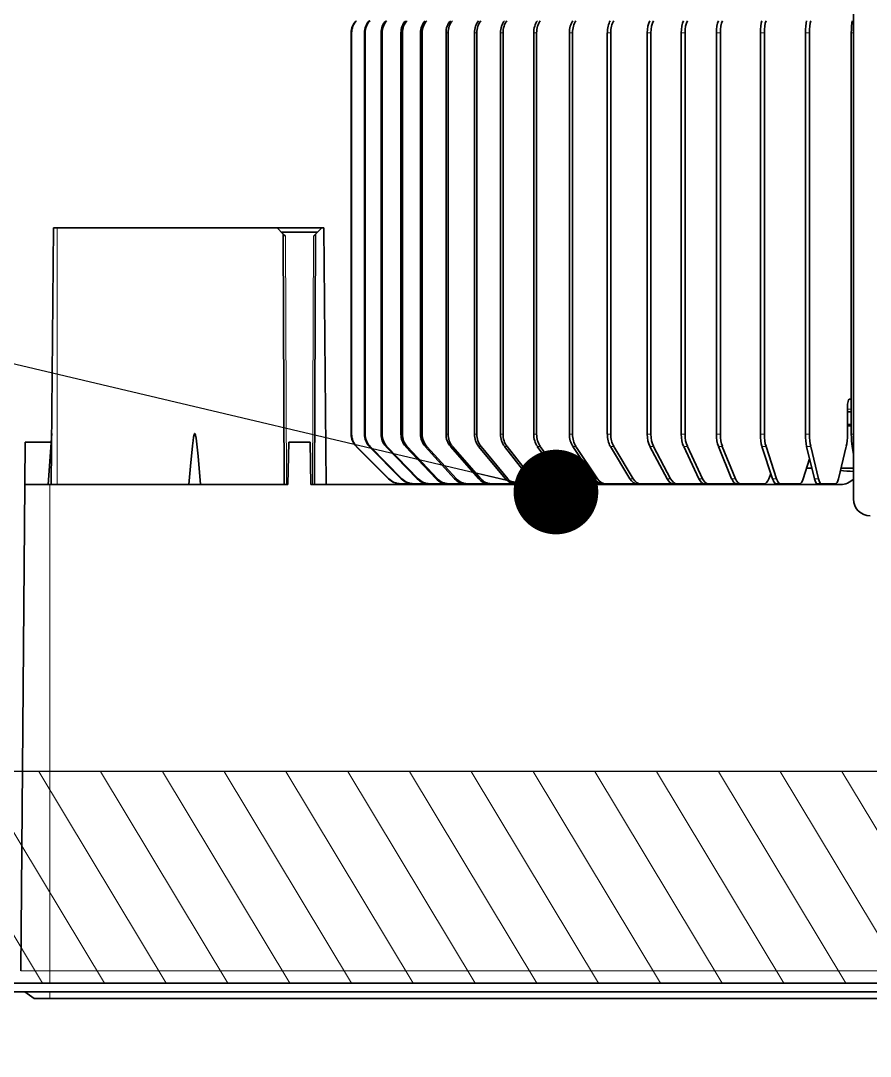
# Model space of a CAD drawing. Header units: inches. Extents: x 258415 to 640093, y 441672 to 945769.
# Drawn here: x 329174.9 to 329275.2, y 462715.2 to 462837.5 of the extents above; entities that cross this region are included whole.
import ezdxf

# ---------------------------------------------------------------- set-up
doc = ezdxf.new("R2010")
doc.units = ezdxf.units.IN
doc.header["$MEASUREMENT"] = 0
for name, color, linetype in [('CQ Grg Gypsum', 41, 'Continuous'), ('CQ Light Elevation', 4, 'Continuous'), ('CQ section wall', 3, 'Continuous'), ('CQ Wall hatch_CHB', 8, 'Continuous'), ('CQ_callout', 34, 'Continuous')]:
    doc.layers.add(name, color=color, linetype=linetype)
doc.layers.add('CQ Gypsum Hatch', color=8, linetype='Continuous', lineweight=20)
doc.layers.add('CQ Lighting', color=5, linetype='Continuous', lineweight=0)
doc.styles.get("Standard").update_dxf_attribs({"font": 'arial.ttf'})
doc.dimstyles.get("Standard").update_dxf_attribs({"dimtxt": 0.18, "dimasz": 0.18, "dimexe": 0.18, "dimexo": 0.0625, "dimgap": 0.09, "dimtad": 0, "dimtih": 1, "dimtoh": 1, "dimdec": 4, "dimzin": 0, "dimdsep": 46, "dimtxsty": 'Standard', "dimcen": 0.09, "dimadec": 0, "dimazin": 0, "dimtfac": 1, "dimtdec": 4, "dimtofl": 0, "dimtmove": 0, "dimatfit": 3, "dimfxl": 1, "dimtolj": 1, "dimtzin": 0, "dimarcsym": 0})

# ---------------------------------------------------------------- blocks, each defined once
blk = doc.blocks.new('section c and d ff12')
at = {"layer": 'CQ Wall hatch_CHB', "ltscale": 300, "extrusion": (1.65644e-08, -2.02966e-09, 1)}
h = blk.add_hatch(dxfattribs=at)
h.set_pattern_fill('AR-CONC', color=256, scale=10, angle=-13.9714, style=0)
h.set_pattern_definition([(36.028577, (7745.6, -14615.695), (68.0890203, -23.40695), [7.5, -82.5]), (341.028577, (7745.6, -14615.695), (4.696116, 76.343932), [6, -66]), (86.480021, (7751.27, -14617.646), (72.7851354, 52.936981), [6.374019, -70.114211]), (32.212777, (7750.43, -14596.29), (99.570572, -41.829513), [11.25, -123.75]), (82.664212, (7758.72, -14599.77), (114.220033, 71.96377), [9.561034, -105.171376]), (337.21274, (7750.43, -14596.29), (114.220033, 71.96377), [9, -99]), (7.028577, (7758.923, -14603.554), (48.2040844, -53.482392), [7.5, -82.5]), (312.028577, (7758.92, -14603.55), (41.119588, 64.495185), [6, -66]), (57.480021, (7762.94, -14608.01), (89.323671, 11.012793), [6.374019, -70.114211]), (23.5285767, (7745.598, -14615.695), (9.2173322, 32.010976), [0, -65.2, 0, -67, 0, -66.25]), (353.528577, (7745.598, -14615.695), (35.0512903, 31.9228578), [0, -38.2, 0, -63.7, 0, -25.25]), (313.5285767, (7723.957, -14610.311), (51.2584374, -15.0772595), [0, -25, 0, -78, 0, -103.5]), (303.528577, (7714.253, -14607.897), (59.0102484, -4.3659754), [0, -32.5, 0, -51.8, 0, -73.5])])
h.paths.add_polyline_path([(327558.05, 463573.85), (327558.05, 463323.85), (332240.08, 463323.85), (332240.08, 463573.85)])
h.paths.add_polyline_path([(327558.05, 459623.85), (327558.05, 459373.85), (332240.08, 459373.85), (332240.08, 459623.85)])
blk = doc.blocks.new('T.HC0E0.HQ12 side 1')
at = {"layer": 'CQ Lighting', "color": 1, "lineweight": 35}
for p, q in [((441480.04, 518956.3), (441480.04, 518875.92)), ((441420.76, 518883.55), (441420.76, 518930.99)), ((441420.8, 518930.99), (441420.8, 518883.55)), ((441422.32, 518883.55), (441422.32, 518930.99)), ((441422.4, 518930.99), (441422.4, 518883.55)), ((441424.28, 518883.55), (441424.28, 518930.99)), ((441424.4, 518930.99), (441424.4, 518883.55)), ((441426.63, 518883.55), (441426.63, 518930.99)), ((441426.8, 518930.99), (441426.8, 518883.55)), ((441428.94, 518883.55), (441428.94, 518930.99)), ((441429.14, 518930.99), (441429.14, 518883.55)), ((441431.95, 518883.55), (441431.95, 518930.99)), ((441432.2, 518930.99), (441432.2, 518883.55)), ((441435.31, 518883.55), (441435.31, 518930.99)), ((441435.59, 518930.99), (441435.59, 518883.55)), ((441438.38, 518883.55), (441438.38, 518930.99)), ((441438.68, 518930.99), (441438.68, 518883.55)), ((441442.31, 518883.55), (441442.31, 518930.99)), ((441442.65, 518930.99), (441442.65, 518883.55)), ((441446.52, 518883.55), (441446.52, 518930.99)), ((441446.89, 518930.99), (441446.89, 518883.55)), ((441450.99, 518883.55), (441450.99, 518930.99)), ((441451.39, 518930.99), (441451.39, 518883.55)), ((441455.7, 518883.55), (441455.7, 518930.99)), ((441456.13, 518930.99), (441456.13, 518883.55)), ((441459.73, 518883.55), (441459.73, 518930.99)), ((441460.18, 518930.99), (441460.18, 518883.55)), ((441463.88, 518883.55), (441463.88, 518930.99)), ((441464.34, 518930.99), (441464.34, 518883.55)), ((441469.06, 518883.55), (441469.06, 518930.99)), ((441469.54, 518930.99), (441469.54, 518883.55)), ((441474.38, 518883.55), (441474.38, 518930.99)), ((441474.86, 518930.99), (441474.86, 518883.55)), ((441479.79, 518883.55), (441479.79, 518930.99)), ((441385.62, 518907.92), (441385.35, 518877.62)), ((441386.04, 518907.92), (441412, 518907.92)), ((441412.86, 518877.62), (441412.73, 518907.19)), ((441416.42, 518877.62), (441416.55, 518907.19)), ((441417.53, 518907.92), (441417.79, 518877.62)), ((441382.24, 518877.62), (441381.74, 518820.2)), ((441413.29, 518877.62), (441385.19, 518877.62)), ((441478.55, 518877.62), (441415.99, 518877.62)), ((441660.24, 518817.72), (441328.06, 518817.72)), ((441352.04, 518818.72), (441486.63, 518818.72)), ((441352.04, 518817.72), (441486.63, 518817.72)), ((441594.89, 518816.92), (441385.19, 518816.92))]:
    blk.add_line(p, q, dxfattribs=at)
at = {"layer": 'CQ Lighting', "color": 1, "lineweight": 13, "ltscale": 0.001089}
for p, q in [((441420.8, 518930.99), (441420.76, 518930.99)), ((441420.76, 518883.55), (441420.8, 518883.55)), ((441421.34, 518882.13), (441421.39, 518882.13)), ((441425.16, 518878.3), (441425.2, 518878.3))]:
    blk.add_line(p, q, dxfattribs=at)
at = {"layer": 'CQ Lighting', "color": 1, "lineweight": 13, "ltscale": 0.002171}
for p, q in [((441422.4, 518930.99), (441422.32, 518930.99)), ((441422.32, 518883.55), (441422.4, 518883.55)), ((441422.89, 518882.13), (441422.98, 518882.13)), ((441426.66, 518878.3), (441426.75, 518878.3))]:
    blk.add_line(p, q, dxfattribs=at)
at = {"layer": 'CQ Lighting', "color": 1, "lineweight": 13, "ltscale": 0.003235}
for p, q in [((441424.4, 518930.99), (441424.28, 518930.99)), ((441424.28, 518883.55), (441424.4, 518883.55)), ((441424.84, 518882.13), (441424.97, 518882.13)), ((441428.54, 518878.3), (441428.67, 518878.3))]:
    blk.add_line(p, q, dxfattribs=at)
at = {"layer": 'CQ Lighting', "color": 1, "lineweight": 13, "ltscale": 0.004275}
for p, q in [((441426.8, 518930.99), (441426.63, 518930.99)), ((441426.63, 518883.55), (441426.8, 518883.55)), ((441427.18, 518882.13), (441427.35, 518882.13)), ((441430.77, 518878.3), (441430.94, 518878.3))]:
    blk.add_line(p, q, dxfattribs=at)
at = {"layer": 'CQ Lighting', "color": 1, "lineweight": 13, "ltscale": 0.005084}
for p, q in [((441429.14, 518930.99), (441428.94, 518930.99)), ((441428.94, 518883.55), (441429.14, 518883.55)), ((441429.47, 518882.13), (441429.68, 518882.13)), ((441432.97, 518878.3), (441433.18, 518878.3))]:
    blk.add_line(p, q, dxfattribs=at)
at = {"layer": 'CQ Lighting', "color": 1, "lineweight": 13, "ltscale": 0.00606}
for p, q in [((441432.2, 518930.99), (441431.95, 518930.99)), ((441431.95, 518883.55), (441432.2, 518883.55)), ((441432.47, 518882.13), (441432.71, 518882.13)), ((441435.81, 518878.3), (441436.06, 518878.3))]:
    blk.add_line(p, q, dxfattribs=at)
at = {"layer": 'CQ Lighting', "color": 1, "lineweight": 13, "ltscale": 0.00699}
for p, q in [((441435.59, 518930.99), (441435.31, 518930.99)), ((441435.31, 518883.55), (441435.59, 518883.55)), ((441435.8, 518882.13), (441436.08, 518882.13)), ((441438.97, 518878.3), (441439.25, 518878.3))]:
    blk.add_line(p, q, dxfattribs=at)
at = {"layer": 'CQ Lighting', "color": 1, "lineweight": 13, "ltscale": 0.007696}
for p, q in [((441438.68, 518930.99), (441438.38, 518930.99)), ((441438.38, 518883.55), (441438.68, 518883.55)), ((441438.84, 518882.13), (441439.15, 518882.13)), ((441441.86, 518878.3), (441442.16, 518878.3))]:
    blk.add_line(p, q, dxfattribs=at)
at = {"layer": 'CQ Lighting', "color": 1, "lineweight": 13, "ltscale": 0.008525}
for p, q in [((441442.65, 518930.99), (441442.31, 518930.99)), ((441442.31, 518883.55), (441442.65, 518883.55)), ((441442.73, 518882.13), (441443.07, 518882.13)), ((441445.53, 518878.3), (441445.87, 518878.3))]:
    blk.add_line(p, q, dxfattribs=at)
at = {"layer": 'CQ Lighting', "color": 1, "lineweight": 13, "ltscale": 0.009289}
for p, q in [((441446.89, 518930.99), (441446.52, 518930.99)), ((441446.52, 518883.55), (441446.89, 518883.55)), ((441446.91, 518882.13), (441447.28, 518882.13)), ((441449.47, 518878.3), (441449.84, 518878.3))]:
    blk.add_line(p, q, dxfattribs=at)
at = {"layer": 'CQ Lighting', "color": 1, "lineweight": 13, "ltscale": 0.009983}
for p, q in [((441451.39, 518930.99), (441450.99, 518930.99)), ((441450.99, 518883.55), (441451.39, 518883.55)), ((441451.35, 518882.13), (441451.75, 518882.13)), ((441453.65, 518878.3), (441454.05, 518878.3))]:
    blk.add_line(p, q, dxfattribs=at)
at = {"layer": 'CQ Lighting', "color": 1, "lineweight": 13, "ltscale": 0.010601}
for p, q in [((441456.13, 518930.99), (441455.7, 518930.99)), ((441455.7, 518883.55), (441456.13, 518883.55)), ((441456.01, 518882.13), (441456.44, 518882.13)), ((441458.04, 518878.3), (441458.47, 518878.3))]:
    blk.add_line(p, q, dxfattribs=at)
at = {"layer": 'CQ Lighting', "color": 1, "lineweight": 13, "ltscale": 0.011037}
for p, q in [((441460.18, 518930.99), (441459.73, 518930.99)), ((441459.73, 518883.55), (441460.18, 518883.55)), ((441460.01, 518882.13), (441460.45, 518882.13)), ((441461.81, 518878.3), (441462.25, 518878.3))]:
    blk.add_line(p, q, dxfattribs=at)
at = {"layer": 'CQ Lighting', "color": 1, "lineweight": 13, "ltscale": 0.011419}
for p, q in [((441464.34, 518930.99), (441463.88, 518930.99)), ((441463.88, 518883.55), (441464.34, 518883.55)), ((441464.12, 518882.13), (441464.57, 518882.13)), ((441465.67, 518878.3), (441466.13, 518878.3))]:
    blk.add_line(p, q, dxfattribs=at)
at = {"layer": 'CQ Lighting', "color": 1, "lineweight": 13, "ltscale": 0.011819}
for p, q in [((441469.54, 518930.99), (441469.06, 518930.99)), ((441469.06, 518883.55), (441469.54, 518883.55)), ((441469.25, 518882.13), (441469.73, 518882.13)), ((441470.5, 518878.3), (441470.97, 518878.3))]:
    blk.add_line(p, q, dxfattribs=at)
at = {"layer": 'CQ Lighting', "color": 1, "lineweight": 13, "ltscale": 0.012129}
for p, q in [((441474.86, 518930.99), (441474.38, 518930.99)), ((441474.38, 518883.55), (441474.86, 518883.55)), ((441474.52, 518882.13), (441475.01, 518882.13)), ((441475.45, 518878.3), (441475.93, 518878.3))]:
    blk.add_line(p, q, dxfattribs=at)
at = {"layer": 'CQ Lighting', "color": 1, "lineweight": 13, "ltscale": 0.006136}
for p, q in [((441480.04, 518930.99), (441479.79, 518930.99)), ((441479.79, 518883.55), (441480.04, 518883.55))]:
    blk.add_line(p, q, dxfattribs=at)
at = {"layer": 'CQ Lighting', "color": 1, "lineweight": 35, "ltscale": 0.010601}
for p, q in [((441386.04, 518907.92), (441385.62, 518907.92)), ((441458.79, 518877.72), (441459.22, 518877.72))]:
    blk.add_line(p, q, dxfattribs=at)
at = {"layer": 'CQ Lighting', "color": 1, "lineweight": 13}
for p, q in [((441386.04, 518907.92), (441386.04, 518877.62)), ((441413.11, 518877.62), (441412.98, 518906.94)), ((441416.17, 518877.62), (441416.3, 518906.94)), ((441385.19, 518877.62), (441385.19, 518820.2)), ((441385.19, 518820.2), (441594.89, 518820.2))]:
    blk.add_line(p, q, dxfattribs=at)
at = {"layer": 'CQ Lighting', "color": 1, "lineweight": 35, "ltscale": 0.025749}
for p, q in [((441412, 518907.92), (441412.73, 518907.19)), ((441417.28, 518907.92), (441416.55, 518907.19))]:
    blk.add_line(p, q, dxfattribs=at)
at = {"layer": 'CQ Lighting', "color": 1, "lineweight": 35, "ltscale": 0.13185}
blk.add_line((441417.28, 518907.92), (441412, 518907.92), dxfattribs=at)
at = {"layer": 'CQ Lighting', "color": 1, "lineweight": 35, "ltscale": 0.106851}
blk.add_line((441416.78, 518907.42), (441412.5, 518907.42), dxfattribs=at)
at = {"layer": 'CQ Lighting', "color": 1, "lineweight": 35, "ltscale": 0.008877}
for p, q in [((441412.73, 518907.19), (441412.98, 518906.94)), ((441416.55, 518907.19), (441416.3, 518906.94))]:
    blk.add_line(p, q, dxfattribs=at)
at = {"layer": 'CQ Lighting', "color": 1, "lineweight": 35, "ltscale": 0.006255}
blk.add_line((441417.28, 518907.92), (441417.53, 518907.92), dxfattribs=at)
at = {"layer": 'CQ Lighting', "color": 1, "lineweight": 35, "ltscale": 0.00531}
blk.add_line((441479.58, 518887.72), (441479.79, 518887.72), dxfattribs=at)
at = {"layer": 'CQ Lighting', "color": 1, "lineweight": 35, "ltscale": 0.079289}
blk.add_line((441479.34, 518883.55), (441479.34, 518886.72), dxfattribs=at)
at = {"layer": 'CQ Lighting', "color": 1, "lineweight": 13, "ltscale": 0.011359}
blk.add_line((441479.34, 518886.52), (441479.79, 518886.52), dxfattribs=at)
at = {"layer": 'CQ Lighting', "color": 1, "lineweight": 35, "ltscale": 0.011359}
for p, q in [((441479.34, 518886.22), (441479.79, 518886.22)), ((441479.34, 518884.72), (441479.79, 518884.72)), ((441479.34, 518884.72), (441479.79, 518884.72)), ((441479.79, 518884.55), (441479.34, 518884.55))]:
    blk.add_line(p, q, dxfattribs=at)
at = {"layer": 'CQ Lighting', "color": 1, "lineweight": 35, "ltscale": 0.125005}
blk.add_line((441382.24, 518877.62), (441382.28, 518882.62), dxfattribs=at)
at = {"layer": 'CQ Lighting', "color": 1, "lineweight": 35, "ltscale": 0.076233}
blk.add_line((441385.33, 518882.62), (441382.28, 518882.62), dxfattribs=at)
at = {"layer": 'CQ Lighting', "color": 1, "lineweight": 35, "ltscale": 0.150785}
blk.add_line((441385.4, 518883.63), (441384.98, 518877.62), dxfattribs=at)
at = {"layer": 'CQ Lighting', "color": 1, "lineweight": 35, "ltscale": 0.125019}
for p, q in [((441413.29, 518877.62), (441413.38, 518882.62)), ((441415.99, 518877.62), (441415.9, 518882.62))]:
    blk.add_line(p, q, dxfattribs=at)
at = {"layer": 'CQ Lighting', "color": 1, "lineweight": 35, "ltscale": 0.063136}
blk.add_line((441415.9, 518882.62), (441413.38, 518882.62), dxfattribs=at)
at = {"layer": 'CQ Lighting', "color": 1, "lineweight": 35, "ltscale": 0.135098}
for p, q in [((441425.16, 518878.3), (441421.34, 518882.13)), ((441425.2, 518878.3), (441421.39, 518882.13))]:
    blk.add_line(p, q, dxfattribs=at)
at = {"layer": 'CQ Lighting', "color": 1, "lineweight": 35, "ltscale": 0.134331}
for p, q in [((441426.66, 518878.3), (441422.89, 518882.13)), ((441426.75, 518878.3), (441422.98, 518882.13))]:
    blk.add_line(p, q, dxfattribs=at)
at = {"layer": 'CQ Lighting', "color": 1, "lineweight": 35, "ltscale": 0.133069}
for p, q in [((441428.54, 518878.3), (441424.84, 518882.13)), ((441428.67, 518878.3), (441424.97, 518882.13))]:
    blk.add_line(p, q, dxfattribs=at)
at = {"layer": 'CQ Lighting', "color": 1, "lineweight": 35, "ltscale": 0.131337}
for p, q in [((441430.77, 518878.3), (441427.18, 518882.13)), ((441430.94, 518878.3), (441427.35, 518882.13))]:
    blk.add_line(p, q, dxfattribs=at)
at = {"layer": 'CQ Lighting', "color": 1, "lineweight": 35, "ltscale": 0.129636}
for p, q in [((441432.97, 518878.3), (441429.47, 518882.13)), ((441433.18, 518878.3), (441429.68, 518882.13))]:
    blk.add_line(p, q, dxfattribs=at)
at = {"layer": 'CQ Lighting', "color": 1, "lineweight": 35, "ltscale": 0.127153}
for p, q in [((441435.81, 518878.3), (441432.47, 518882.13)), ((441436.06, 518878.3), (441432.71, 518882.13))]:
    blk.add_line(p, q, dxfattribs=at)
at = {"layer": 'CQ Lighting', "color": 1, "lineweight": 35, "ltscale": 0.124325}
blk.add_line((441438.97, 518878.3), (441435.8, 518882.13), dxfattribs=at)
at = {"layer": 'CQ Lighting', "color": 1, "lineweight": 35, "ltscale": 0.124324}
blk.add_line((441439.25, 518878.3), (441436.08, 518882.13), dxfattribs=at)
at = {"layer": 'CQ Lighting', "color": 1, "lineweight": 35, "ltscale": 0.121856}
for p, q in [((441441.86, 518878.3), (441438.84, 518882.13)), ((441442.16, 518878.3), (441439.15, 518882.13))]:
    blk.add_line(p, q, dxfattribs=at)
at = {"layer": 'CQ Lighting', "color": 1, "lineweight": 35, "ltscale": 0.118576}
for p, q in [((441445.53, 518878.3), (441442.73, 518882.13)), ((441445.87, 518878.3), (441443.07, 518882.13))]:
    blk.add_line(p, q, dxfattribs=at)
at = {"layer": 'CQ Lighting', "color": 1, "lineweight": 35, "ltscale": 0.115161}
for p, q in [((441449.47, 518878.3), (441446.91, 518882.13)), ((441449.84, 518878.3), (441447.28, 518882.13))]:
    blk.add_line(p, q, dxfattribs=at)
at = {"layer": 'CQ Lighting', "color": 1, "lineweight": 35, "ltscale": 0.111706}
for p, q in [((441453.65, 518878.3), (441451.35, 518882.13)), ((441454.05, 518878.3), (441451.75, 518882.13))]:
    blk.add_line(p, q, dxfattribs=at)
at = {"layer": 'CQ Lighting', "color": 1, "lineweight": 35, "ltscale": 0.108318}
for p, q in [((441458.04, 518878.3), (441456.01, 518882.13)), ((441458.47, 518878.3), (441456.44, 518882.13))]:
    blk.add_line(p, q, dxfattribs=at)
at = {"layer": 'CQ Lighting', "color": 1, "lineweight": 35, "ltscale": 0.105733}
for p, q in [((441461.81, 518878.3), (441460.01, 518882.13)), ((441462.25, 518878.3), (441460.45, 518882.13))]:
    blk.add_line(p, q, dxfattribs=at)
at = {"layer": 'CQ Lighting', "color": 1, "lineweight": 35, "ltscale": 0.103325}
for p, q in [((441465.67, 518878.3), (441464.12, 518882.13)), ((441466.13, 518878.3), (441464.57, 518882.13))]:
    blk.add_line(p, q, dxfattribs=at)
at = {"layer": 'CQ Lighting', "color": 1, "lineweight": 35, "ltscale": 0.100655}
for p, q in [((441470.5, 518878.3), (441469.25, 518882.13)), ((441470.97, 518878.3), (441469.73, 518882.13))]:
    blk.add_line(p, q, dxfattribs=at)
at = {"layer": 'CQ Lighting', "color": 1, "lineweight": 35, "ltscale": 0.098472}
for p, q in [((441475.45, 518878.3), (441474.52, 518882.13)), ((441475.93, 518878.3), (441475.01, 518882.13)), ((441479.2, 518882.13), (441478.27, 518878.3))]:
    blk.add_line(p, q, dxfattribs=at)
at = {"layer": 'CQ Lighting', "color": 1, "lineweight": 35, "ltscale": 0.024879}
blk.add_line((441480.04, 518881.15), (441479.89, 518882.13), dxfattribs=at)
at = {"layer": 'CQ Lighting', "color": 1, "lineweight": 13, "ltscale": 0.003845}
blk.add_line((441479.89, 518882.13), (441480.04, 518882.13), dxfattribs=at)
at = {"layer": 'CQ Lighting', "color": 1, "lineweight": 35, "ltscale": 0.06136}
blk.add_line((441474.88, 518880.64), (441474.12, 518878.3), dxfattribs=at)
at = {"layer": 'CQ Lighting', "color": 1, "lineweight": 35, "ltscale": 0.016083}
blk.add_line((441470.31, 518878.9), (441470.06, 518878.3), dxfattribs=at)
at = {"layer": 'CQ Lighting', "color": 1, "lineweight": 35, "ltscale": 0.015457}
blk.add_line((441475.15, 518879.55), (441474.53, 518879.55), dxfattribs=at)
at = {"layer": 'CQ Lighting', "color": 1, "lineweight": 35, "ltscale": 0.036673}
blk.add_line((441480.04, 518879.55), (441478.57, 518879.55), dxfattribs=at)
at = {"layer": 'CQ Lighting', "color": 1, "lineweight": 35, "ltscale": 0.001089}
blk.add_line((441426.57, 518877.72), (441426.61, 518877.72), dxfattribs=at)
at = {"layer": 'CQ Lighting', "color": 1, "lineweight": 35, "ltscale": 0.036069}
blk.add_line((441428.05, 518877.72), (441426.61, 518877.72), dxfattribs=at)
at = {"layer": 'CQ Lighting', "color": 1, "lineweight": 35, "ltscale": 0.002171}
blk.add_line((441428.06, 518877.72), (441428.14, 518877.72), dxfattribs=at)
at = {"layer": 'CQ Lighting', "color": 1, "lineweight": 35, "ltscale": 0.043948}
blk.add_line((441429.9, 518877.72), (441428.14, 518877.72), dxfattribs=at)
at = {"layer": 'CQ Lighting', "color": 1, "lineweight": 35, "ltscale": 0.003235}
blk.add_line((441429.91, 518877.72), (441430.03, 518877.72), dxfattribs=at)
at = {"layer": 'CQ Lighting', "color": 1, "lineweight": 35, "ltscale": 0.051621}
blk.add_line((441432.1, 518877.72), (441430.03, 518877.72), dxfattribs=at)
at = {"layer": 'CQ Lighting', "color": 1, "lineweight": 35, "ltscale": 0.004275}
blk.add_line((441432.1, 518877.72), (441432.27, 518877.72), dxfattribs=at)
at = {"layer": 'CQ Lighting', "color": 1, "lineweight": 35, "ltscale": 0.049688}
blk.add_line((441434.26, 518877.72), (441432.27, 518877.72), dxfattribs=at)
at = {"layer": 'CQ Lighting', "color": 1, "lineweight": 35, "ltscale": 0.005084}
blk.add_line((441434.26, 518877.72), (441434.47, 518877.72), dxfattribs=at)
at = {"layer": 'CQ Lighting', "color": 1, "lineweight": 35, "ltscale": 0.06452}
blk.add_line((441437.05, 518877.72), (441434.47, 518877.72), dxfattribs=at)
at = {"layer": 'CQ Lighting', "color": 1, "lineweight": 35, "ltscale": 0.00606}
blk.add_line((441437.05, 518877.72), (441437.29, 518877.72), dxfattribs=at)
at = {"layer": 'CQ Lighting', "color": 1, "lineweight": 35, "ltscale": 0.071216}
blk.add_line((441440.14, 518877.72), (441437.29, 518877.72), dxfattribs=at)
at = {"layer": 'CQ Lighting', "color": 1, "lineweight": 35, "ltscale": 0.00699}
blk.add_line((441440.15, 518877.72), (441440.42, 518877.72), dxfattribs=at)
at = {"layer": 'CQ Lighting', "color": 1, "lineweight": 35, "ltscale": 0.063567}
blk.add_line((441442.97, 518877.72), (441440.42, 518877.72), dxfattribs=at)
at = {"layer": 'CQ Lighting', "color": 1, "lineweight": 35, "ltscale": 0.011042}
blk.add_line((441443, 518877.72), (441442.57, 518877.62), dxfattribs=at)
at = {"layer": 'CQ Lighting', "color": 1, "lineweight": 35, "ltscale": 0.007696}
blk.add_line((441442.97, 518877.72), (441443.28, 518877.72), dxfattribs=at)
at = {"layer": 'CQ Lighting', "color": 1, "lineweight": 35, "ltscale": 0.0822}
blk.add_line((441446.57, 518877.72), (441443.28, 518877.72), dxfattribs=at)
at = {"layer": 'CQ Lighting', "color": 1, "lineweight": 13, "ltscale": 0.012678}
blk.add_line((441444.27, 518877.62), (441444.77, 518877.72), dxfattribs=at)
at = {"layer": 'CQ Lighting', "color": 1, "lineweight": 35, "ltscale": 0.008525}
blk.add_line((441446.57, 518877.72), (441446.91, 518877.72), dxfattribs=at)
at = {"layer": 'CQ Lighting', "color": 1, "lineweight": 35, "ltscale": 0.087716}
blk.add_line((441450.42, 518877.72), (441446.91, 518877.72), dxfattribs=at)
at = {"layer": 'CQ Lighting', "color": 1, "lineweight": 13, "ltscale": 0.004466}
blk.add_line((441449.35, 518877.72), (441449.5, 518877.62), dxfattribs=at)
at = {"layer": 'CQ Lighting', "color": 1, "lineweight": 35, "ltscale": 0.009289}
blk.add_line((441450.42, 518877.72), (441450.79, 518877.72), dxfattribs=at)
at = {"layer": 'CQ Lighting', "color": 1, "lineweight": 35, "ltscale": 0.092721}
blk.add_line((441454.5, 518877.72), (441450.79, 518877.72), dxfattribs=at)
at = {"layer": 'CQ Lighting', "color": 1, "lineweight": 35, "ltscale": 0.009983}
blk.add_line((441454.5, 518877.72), (441454.9, 518877.72), dxfattribs=at)
at = {"layer": 'CQ Lighting', "color": 1, "lineweight": 35, "ltscale": 0.097243}
blk.add_line((441458.79, 518877.72), (441454.9, 518877.72), dxfattribs=at)
at = {"layer": 'CQ Lighting', "color": 1, "lineweight": 35, "ltscale": 0.081351}
blk.add_line((441462.47, 518877.72), (441459.22, 518877.72), dxfattribs=at)
at = {"layer": 'CQ Lighting', "color": 1, "lineweight": 35, "ltscale": 0.011037}
blk.add_line((441462.47, 518877.72), (441462.91, 518877.72), dxfattribs=at)
at = {"layer": 'CQ Lighting', "color": 1, "lineweight": 35, "ltscale": 0.080317}
blk.add_line((441466.12, 518877.72), (441462.91, 518877.72), dxfattribs=at)
at = {"layer": 'CQ Lighting', "color": 1, "lineweight": 35, "ltscale": 0.011419}
blk.add_line((441466.25, 518877.72), (441466.71, 518877.72), dxfattribs=at)
at = {"layer": 'CQ Lighting', "color": 1, "lineweight": 35, "ltscale": 0.069584}
blk.add_line((441469.49, 518877.72), (441466.71, 518877.72), dxfattribs=at)
at = {"layer": 'CQ Lighting', "color": 1, "lineweight": 35, "ltscale": 0.011819}
blk.add_line((441470.96, 518877.72), (441471.43, 518877.72), dxfattribs=at)
at = {"layer": 'CQ Lighting', "color": 1, "lineweight": 35, "ltscale": 0.055698}
blk.add_line((441473.66, 518877.72), (441471.43, 518877.72), dxfattribs=at)
at = {"layer": 'CQ Lighting', "color": 1, "lineweight": 35, "ltscale": 0.0025}
blk.add_line((441473.54, 518877.72), (441473.54, 518877.62), dxfattribs=at)
at = {"layer": 'CQ Lighting', "color": 1, "lineweight": 35, "ltscale": 0.012129}
blk.add_line((441475.79, 518877.72), (441476.27, 518877.72), dxfattribs=at)
at = {"layer": 'CQ Lighting', "color": 1, "lineweight": 35, "ltscale": 0.041388}
blk.add_line((441477.93, 518877.72), (441476.27, 518877.72), dxfattribs=at)
at = {"layer": 'CQ Lighting', "color": 1, "lineweight": 35, "ltscale": 0.07375}
blk.add_line((441385.19, 518877.62), (441382.24, 518877.62), dxfattribs=at)
at = {"layer": 'CQ Lighting', "color": 1, "lineweight": 35, "ltscale": 0.018807}
blk.add_line((441384.23, 518877.62), (441384.98, 518877.62), dxfattribs=at)
at = {"layer": 'CQ Lighting', "color": 1, "lineweight": 35, "ltscale": 0.00053}
for p, q in [((441430.59, 518877.62), (441430.57, 518877.62)), ((441437.48, 518877.62), (441437.51, 518877.62))]:
    blk.add_line(p, q, dxfattribs=at)
at = {"layer": 'CQ Lighting', "color": 1, "lineweight": 13, "ltscale": 0.086276}
blk.add_line((441381.74, 518820.2), (441385.19, 518820.2), dxfattribs=at)
at = {"layer": 'CQ Lighting', "color": 1, "lineweight": 13, "ltscale": 0.037173}
blk.add_line((441385.19, 518820.2), (441385.19, 518818.72), dxfattribs=at)
at = {"layer": 'CQ Lighting', "color": 1, "lineweight": 35, "ltscale": 0.033399}
blk.add_line((441382.24, 518817.72), (441383.31, 518816.92), dxfattribs=at)
at = {"layer": 'CQ Lighting', "color": 1, "lineweight": 13, "ltscale": 0.02}
blk.add_line((441385.19, 518817.72), (441385.19, 518816.92), dxfattribs=at)
at = {"layer": 'CQ Lighting', "color": 1, "lineweight": 35, "ltscale": 0.047001}
blk.add_line((441383.31, 518816.92), (441385.19, 518816.92), dxfattribs=at)
at = {"layer": 'CQ Lighting', "color": 1, "lineweight": 35}
blk.add_lwpolyline([(441402.98, 518877.62), (441402.69, 518880.99), (441402.55, 518882.39), (441402.46, 518883.09), (441402.38, 518883.47), (441402.34, 518883.58), (441402.32, 518883.62), (441402.3, 518883.63), (441402.28, 518883.63), (441402.27, 518883.63), (441402.26, 518883.62), (441402.24, 518883.59), (441402.2, 518883.49), (441402.15, 518883.23), (441402.08, 518882.82), (441402, 518882.19), (441401.78, 518879.8), (441401.6, 518877.62)], dxfattribs=at)
for centre, radius, start, end in [((441494.68, 519087.92), 209.28, 265.5675, 265.9887), ((441478.55, 518879.62), 2, 270, 318.1638), ((441482.04, 518875.92), 2, 180, 270)]:
    blk.add_arc(centre, radius, start, end, dxfattribs=at)
at = {"layer": 'CQ Lighting', "color": 1, "lineweight": 13}
for centre, radius, start, end in [((441444.93, 518876.74), 1.41, 135.5432, 141.2087), ((441451.07, 518875.85), 2.18, 121.0265, 125.795), ((441450.4, 518877.27), 0.718, 29.2898, 38.941)]:
    blk.add_arc(centre, radius, start, end, dxfattribs=at)
at = {"layer": 'CQ Lighting', "color": 1, "lineweight": 35}
for centre, major_axis, ratio, start_param, end_param in [((441422.75, 518930.99), (0, 2), 0.996195, 0.785398, 1.570796), ((441422.8, 518930.99), (0, 2), 0.996195, 0.785398, 1.570796), ((441424.29, 518930.99), (0, 2), 0.984808, 0.785398, 1.570796), ((441424.37, 518930.99), (0, 2), 0.984808, 0.785398, 1.570796), ((441426.21, 518930.99), (0, 2), 0.965926, 0.785398, 1.570796), ((441426.34, 518930.99), (0, 2), 0.965926, 0.785398, 1.570796), ((441428.51, 518930.99), (0, 2), 0.939693, 0.785398, 1.570796), ((441428.68, 518930.99), (0, 2), 0.939693, 0.785398, 1.570796), ((441430.77, 518930.99), (0, 2), 0.913545, 0.785398, 1.570796), ((441430.97, 518930.99), (0, 2), 0.913545, 0.785398, 1.570796), ((441433.7, 518930.99), (0, 2), 0.87462, 0.785398, 1.570796), ((441433.95, 518930.99), (0, 2), 0.87462, 0.785398, 1.570796), ((441436.97, 518930.99), (0, 2), 0.829038, 0.785398, 1.570796), ((441437.25, 518930.99), (0, 2), 0.829038, 0.785398, 1.570796), ((441439.95, 518930.99), (0, 2), 0.788011, 0.785398, 1.570796), ((441440.26, 518930.99), (0, 2), 0.788011, 0.785398, 1.570796), ((441443.77, 518930.99), (0, 2), 0.731354, 0.785398, 1.570796), ((441444.11, 518930.99), (0, 2), 0.731354, 0.785398, 1.570796), ((441447.86, 518930.99), (0, 2), 0.669131, 0.785398, 1.570796), ((441448.23, 518930.99), (0, 2), 0.669131, 0.785398, 1.570796), ((441452.2, 518930.99), (0, 2), 0.601815, 0.785398, 1.570796), ((441452.6, 518930.99), (0, 2), 0.601815, 0.785398, 1.570796), ((441456.76, 518930.99), (0, 2), 0.529919, 0.785398, 1.570796), ((441457.19, 518930.99), (0, 2), 0.529919, 0.785398, 1.570796), ((441460.67, 518930.99), (0, 2), 0.469472, 0.785398, 1.570796), ((441461.11, 518930.99), (0, 2), 0.469472, 0.785398, 1.570796), ((441464.69, 518930.99), (0, 2), 0.406737, 0.785398, 1.570796), ((441465.15, 518930.99), (0, 2), 0.406737, 0.785398, 1.570796), ((441469.71, 518930.99), (0, 2), 0.325568, 0.785398, 1.570796), ((441470.19, 518930.99), (0, 2), 0.325568, 0.785398, 1.570796), ((441474.86, 518930.99), (0, 2), 0.241922, 0.785398, 1.570796), ((441475.35, 518930.99), (0, 2), 0.241922, 0.785398, 1.570796), ((441480.11, 518930.99), (0, 2), 0.156434, 0.785398, 1.570796), ((441479.58, 518886.72), (0, 1), 0.241922, 0, 1.570796), ((441422.75, 518883.55), (0, 2), 0.996195, 1.570796, 2.356194), ((441422.8, 518883.55), (0, 2), 0.996195, 1.570796, 2.356194), ((441424.29, 518883.55), (0, 2), 0.984808, 1.570796, 2.356194), ((441424.37, 518883.55), (0, 2), 0.984808, 1.570796, 2.356194), ((441426.21, 518883.55), (0, 2), 0.965926, 1.570796, 2.356194), ((441426.34, 518883.55), (0, 2), 0.965926, 1.570796, 2.356194), ((441428.51, 518883.55), (0, 2), 0.939693, 1.570796, 2.356194), ((441428.68, 518883.55), (0, 2), 0.939693, 1.570796, 2.356194), ((441430.77, 518883.55), (0, 2), 0.913545, 1.570796, 2.356194), ((441430.97, 518883.55), (0, 2), 0.913545, 1.570796, 2.356194), ((441433.7, 518883.55), (0, 2), 0.87462, 1.570796, 2.356194), ((441433.95, 518883.55), (0, 2), 0.87462, 1.570796, 2.356194), ((441436.97, 518883.55), (0, 2), 0.829038, 1.570796, 2.356194), ((441437.25, 518883.55), (0, 2), 0.829038, 1.570796, 2.356194), ((441439.95, 518883.55), (0, 2), 0.788011, 1.570796, 2.356194), ((441440.26, 518883.55), (0, 2), 0.788011, 1.570796, 2.356194), ((441443.77, 518883.55), (0, 2), 0.731354, 1.570796, 2.356194), ((441444.11, 518883.55), (0, 2), 0.731354, 1.570796, 2.356194), ((441447.86, 518883.55), (0, 2), 0.669131, 1.570796, 2.356194), ((441448.23, 518883.55), (0, 2), 0.669131, 1.570796, 2.356194), ((441452.2, 518883.55), (0, 2), 0.601815, 1.570796, 2.356194), ((441452.6, 518883.55), (0, 2), 0.601815, 1.570796, 2.356194), ((441456.76, 518883.55), (0, 2), 0.529919, 1.570796, 2.356194), ((441457.19, 518883.55), (0, 2), 0.529919, 1.570796, 2.356194), ((441460.67, 518883.55), (0, 2), 0.469472, 1.570796, 2.356194), ((441461.11, 518883.55), (0, 2), 0.469472, 1.570796, 2.356194), ((441464.69, 518883.55), (0, 2), 0.406737, 1.570796, 2.356194), ((441465.15, 518883.55), (0, 2), 0.406737, 1.570796, 2.356194), ((441469.71, 518883.55), (0, 2), 0.325568, 1.570796, 2.356194), ((441470.19, 518883.55), (0, 2), 0.325568, 1.570796, 2.356194), ((441474.86, 518883.55), (0, 2), 0.241922, 1.570796, 2.356194), ((441475.35, 518883.55), (0, 2), 0.241922, 1.570796, 2.356194), ((441478.86, 518883.55), (0, 2), 0.241922, 3.926991, 4.712389), ((441480.11, 518883.55), (0, 2), 0.156434, 1.570796, 2.356194), ((441426.57, 518879.72), (0, 2), 0.996195, 2.356194, 3.141593), ((441426.61, 518879.72), (0, 2), 0.996195, 2.356194, 3.141593), ((441428.06, 518879.72), (0, 2), 0.984808, 2.356194, 3.141593), ((441428.14, 518879.72), (0, 2), 0.984808, 2.356194, 3.141593), ((441429.91, 518879.72), (0, 2), 0.965926, 2.356194, 3.141593), ((441430.03, 518879.72), (0, 2), 0.965926, 2.356194, 3.141593), ((441432.1, 518879.72), (0, 2), 0.939693, 2.356194, 3.141593), ((441432.27, 518879.72), (0, 2), 0.939693, 2.356194, 3.141593), ((441434.26, 518879.72), (0, 2), 0.913545, 2.356194, 3.141593), ((441434.47, 518879.72), (0, 2), 0.913545, 2.356194, 3.141593), ((441437.05, 518879.72), (0, 2), 0.87462, 2.356194, 3.141593), ((441437.29, 518879.72), (0, 2), 0.87462, 2.356194, 3.141593), ((441440.15, 518879.72), (0, 2), 0.829038, 2.356194, 3.141593), ((441440.42, 518879.72), (0, 2), 0.829038, 2.356194, 3.141593), ((441442.97, 518879.72), (0, 2), 0.788011, 2.356194, 3.141593), ((441443.28, 518879.72), (0, 2), 0.788011, 2.356194, 3.141593), ((441446.57, 518879.72), (0, 2), 0.731354, 2.356194, 3.141593), ((441446.91, 518879.72), (0, 2), 0.731354, 2.356194, 3.141593), ((441450.42, 518879.72), (0, 2), 0.669131, 2.356194, 3.141593), ((441450.79, 518879.72), (0, 2), 0.669131, 2.356194, 3.141593), ((441454.5, 518879.72), (0, 2), 0.601815, 2.356194, 3.141593), ((441454.9, 518879.72), (0, 2), 0.601815, 2.356194, 3.141593), ((441458.79, 518879.72), (0, 2), 0.529919, 2.356194, 3.141593), ((441459.22, 518879.72), (0, 2), 0.529919, 2.356194, 3.141593), ((441462.47, 518879.72), (0, 2), 0.469472, 2.356194, 3.141593), ((441462.91, 518879.72), (0, 2), 0.469472, 2.356194, 3.141593), ((441466.25, 518879.72), (0, 2), 0.406737, 2.356194, 3.141593), ((441466.12, 518879.72), (0, 2), 0.469472, 3.141593, 3.212662), ((441466.71, 518879.72), (0, 2), 0.406737, 2.356194, 3.141593), ((441469.49, 518879.72), (0, 2), 0.406737, 3.141593, 3.926991), ((441470.96, 518879.72), (0, 2), 0.325568, 2.356194, 3.141593), ((441471.43, 518879.72), (0, 2), 0.325568, 2.356194, 3.141593), ((441473.66, 518879.72), (0, 2), 0.325568, 3.141593, 3.926991), ((441475.79, 518879.72), (0, 2), 0.241922, 2.356194, 3.141593), ((441476.27, 518879.72), (0, 2), 0.241922, 2.356194, 3.141593), ((441477.93, 518879.72), (0, 2), 0.241922, 3.141593, 3.926991)]:
    blk.add_ellipse(centre, major_axis=major_axis, ratio=ratio, start_param=start_param, end_param=end_param, dxfattribs=at)

msp = doc.modelspace()

# ---------------------------------------------------------------- hatches: boundary and pattern name
at = {"layer": 'CQ Gypsum Hatch'}
h = msp.add_hatch(dxfattribs=at)
h.set_pattern_fill('ANSI31', color=256, scale=50, angle=76.028577, style=0)
edge = h.paths.add_edge_path()
edge.add_line((329906.166, 462748.854), (328060.172, 462748.854))
edge.add_line((328060.172, 462748.854), (328060.172, 462773.854))
edge.add_line((328060.172, 462773.854), (328015.172, 462773.854))
edge.add_line((328015.172, 462773.854), (328015.172, 462748.854))
edge.add_line((328015.172, 462748.854), (328035.172, 462748.854))
edge.add_line((328035.172, 462748.854), (328035.172, 462723.855))
edge.add_line((328035.172, 462723.855), (329931.166, 462723.855))
edge.add_line((329931.166, 462723.855), (329931.166, 462748.854))
edge.add_line((329931.166, 462748.854), (329951.166, 462748.854))
edge.add_line((329951.166, 462748.854), (329951.166, 462773.854))
edge.add_line((329951.166, 462773.854), (329906.166, 462773.854))
edge.add_line((329906.166, 462773.854), (329906.166, 462748.854))
edge.add_line((329906.166, 462748.854), (328060.172, 462748.854))

# ---------------------------------------------------------------- linework, layer by layer
at = {"layer": 'CQ Grg Gypsum', "elevation": 0}
msp.add_lwpolyline([(329906.166, 462748.854), (328060.172, 462748.854), (328060.172, 462773.854), (328015.172, 462773.854), (328015.172, 462748.854), (328035.172, 462748.854), (328035.172, 462723.855), (329931.166, 462723.855), (329931.166, 462748.854), (329951.166, 462748.854), (329951.166, 462773.854), (329906.166, 462773.854), (329906.166, 462748.854), (328060.172, 462748.854)], dxfattribs=at)

# ---------------------------------------------------------------- block references
at = {"layer": 'CQ Light Elevation'}
msp.add_blockref('T.HC0E0.HQ12 side 1', (-112206.866, -56094.863, 0), dxfattribs=at)
at = {"layer": 'CQ section wall'}
msp.add_blockref('section c and d ff12', (0, 0), dxfattribs=at)

# ---------------------------------------------------------------- leaders
at = {"layer": 'CQ_callout'}
msp.add_leader([(329238.063, 462781.873, -0.001), (327776.472, 463126.563, -0.001), (327166.936, 463126.563, -0.001)], dimstyle='Standard', override={"dimasz": 10, "dimldrblk": 'Dot', "dimfxl": 0.1, "dimarcsym": 2}, dxfattribs=at)

doc.saveas('drawing.dxf')
